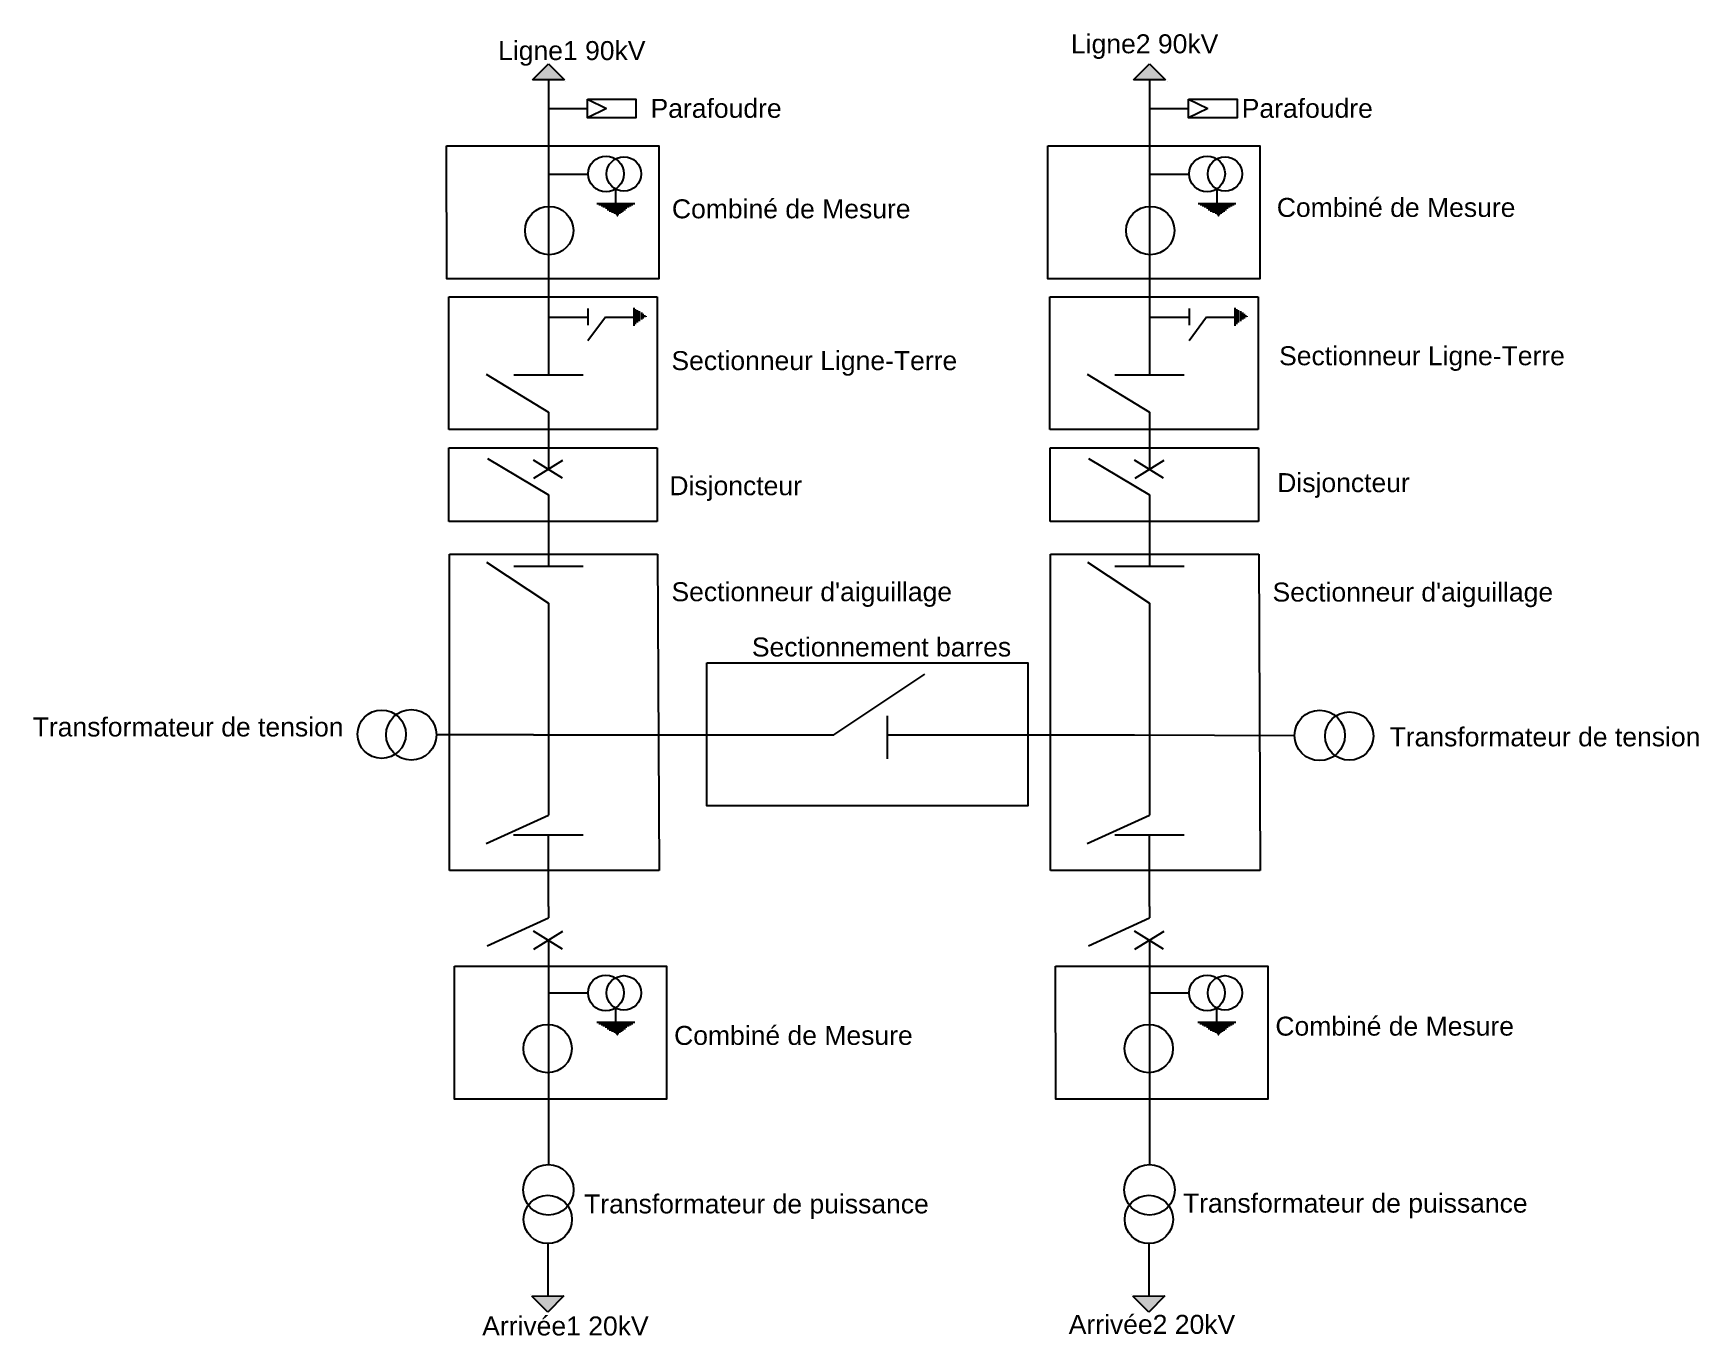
# Model space of a CAD drawing. Header units: inches. Extents: x -35.4 to 52.4, y -32.6 to 36.1.
import ezdxf

# ---------------------------------------------------------------- set-up
doc = ezdxf.new("R2010")
doc.units = ezdxf.units.IN
doc.header["$MEASUREMENT"] = 0
for name, color, linetype in [('Barre', 254, 'Continuous'), ('Disjoncteur', 90, 'Continuous'), ('Ligne', 253, 'Continuous'), ('Sectionneur', 150, 'Continuous'), ('Transformateur', 6, 'Continuous')]:
    doc.layers.add(name, color=color, linetype=linetype)
doc.styles.get("Standard").update_dxf_attribs({"font": 'arial.ttf'})

# ---------------------------------------------------------------- blocks, each defined once
blk = doc.blocks.new('Transfo_V')
at = {"layer": 'Transformateur'}
for centre, radius in [((-2.888, 0.032), 1.274), ((-1.329, 0), 1.329)]:
    blk.add_circle(centre, radius, dxfattribs=at)
blk = doc.blocks.new('Arrivée')
at = {"layer": 'Barre'}
h = blk.add_hatch(color=256, dxfattribs=at)
h.dxf.hatch_style = 1
h.paths.add_polyline_path([(-0.847, -0.004), (0.847, 0.004), (0.005, 0.847)])
for p, q in [((-0.847, -0.004), (0.005, 0.847)), ((0.847, 0.004), (-0.847, -0.004)), ((0.005, 0.847), (0.847, 0.004)), ((0.926, -0.076), (0.926, -0.076))]:
    blk.add_line(p, q, dxfattribs=at)
blk = doc.blocks.new('*U8')
at = {"layer": 'Sectionneur'}
for p, q in [((0, 0.492), (1.008, -0.001)), ((1.008, -0.001), (0, -0.492))]:
    blk.add_line(p, q, dxfattribs=at)
blk.add_lwpolyline([(0, 0.492), (2.557, 0.492), (2.557, -0.492), (0, -0.492)], close=True, dxfattribs=at)
blk = doc.blocks.new('Transfo')
at = {"layer": 'Barre'}
for p, q in [((1.447, -0.796), (1.447, -1.551)), ((0.462, -1.551), (2.458, -1.551)), ((0.567, -1.609), (2.362, -1.609)), ((0.685, -1.662), (2.264, -1.662)), ((0.778, -1.725), (2.161, -1.725)), ((0.91, -1.789), (2.048, -1.789)), ((1.004, -1.872), (1.969, -1.872)), ((1.111, -1.941), (1.871, -1.941)), ((1.234, -1.999), (1.793, -1.999)), ((1.361, -2.053), (1.71, -2.053)), ((1.455, -2.112), (1.626, -2.112)), ((1.49, -2.147), (1.599, -2.147)), ((1.515, -2.168), (1.572, -2.168)), ((1.534, -2.185), (1.561, -2.185))]:
    blk.add_line(p, q, dxfattribs=at)
at = {"layer": 'Transformateur'}
for centre, radius in [((0.943, 0), 0.943), ((1.885, 0), 0.909)]:
    blk.add_circle(centre, radius, dxfattribs=at)
blk = doc.blocks.new('Disjoncteur')
at = {"layer": 'Disjoncteur'}
for p, q in [((-0.807, 0.506), (0.722, -0.453)), ((0.748, 0.47), (-0.782, -0.491))]:
    blk.add_line(p, q, dxfattribs=at)
blk = doc.blocks.new('Sectionneur_T')
at = {"layer": 'Sectionneur'}
for p, q in [((0, 0.47), (0, -0.409)), ((0.927, 0.006), (0, -1.243)), ((0.927, 0.006), (2.415, 0.006)), ((2.415, 0.497), (2.415, -0.441)), ((2.497, 0.436), (2.497, -0.365)), ((2.594, 0.38), (2.594, -0.268)), ((2.707, 0.319), (2.707, -0.207)), ((2.819, 0.252), (2.819, -0.115)), ((2.901, 0.191), (2.901, -0.054)), ((2.977, 0.115), (2.977, 0.002)), ((3.049, 0.053), (3.049, 0.028))]:
    blk.add_line(p, q, dxfattribs=at)
blk = doc.blocks.new('Sectionneur')
at = {"layer": 'Ligne'}
blk.add_line((0, 0), (0, -3.766), dxfattribs=at)
at = {"layer": 'Sectionneur'}
blk.add_line((-1.83, -3.766), (1.83, -3.766), dxfattribs=at)
blk = doc.blocks.new('*U52')
at = {"layer": 'Disjoncteur'}
for p, q in [((-5.246, -20.24), (5.733, -20.24)), ((-5.246, -24.125), (-5.246, -20.24)), ((-3.218, -20.814), (-0.005, -22.714)), ((5.733, -20.24), (5.733, -24.125)), ((5.733, -24.125), (-5.246, -24.125))]:
    blk.add_line(p, q, dxfattribs=at)
at = {"layer": 'Ligne'}
for p, q in [((-0.005, -0.847), (-0.005, -16.403)), ((-0.005, -2.352), (2.051, -2.352)), ((-0.005, -5.821), (2.087, -5.821)), ((-0.005, -13.363), (2.078, -13.363)), ((-0.005, -18.357), (-0.003, -21.375)), ((-0.008, -28.426), (-0.008, -39.606)), ((-0.008, -44.425), (-0.008, -45.015)), ((-0.008, -46.205), (-0.008, -51.75)), ((-0.008, -48.977), (2.083, -48.977)), ((-0.008, -51.75), (-0.008, -58.03)), ((-0.04, -62.192), (-0.04, -64.953))]:
    blk.add_line(p, q, dxfattribs=at)
at = {"layer": 'Sectionneur'}
for p, q in [((-5.256, -15.391), (-5.254, -12.281)), ((-5.254, -12.281), (5.724, -12.281)), ((5.724, -12.281), (5.723, -15.391)), ((-5.256, -19.276), (-5.256, -15.391)), ((5.723, -15.391), (5.723, -19.276)), ((-3.288, -16.356), (-0.005, -18.357)), ((-1.834, -16.403), (1.825, -16.403)), ((5.723, -19.276), (-5.256, -19.276)), ((-5.227, -25.856), (5.752, -25.856)), ((-5.227, -42.518), (-5.227, -25.856)), ((-3.277, -26.266), (-0.008, -28.426)), ((5.752, -25.856), (5.828, -42.518)), ((-3.287, -41.1), (-0.008, -39.606)), ((5.828, -42.518), (-5.227, -42.518)), ((-3.231, -46.504), (-0.008, -45.015))]:
    blk.add_line(p, q, dxfattribs=at)
at = {"layer": 'Transformateur'}
for points in [[(-5.369, -4.326), (5.813, -4.326), (5.813, -11.334), (-5.362, -11.334)], [(-4.96, -47.576), (6.222, -47.576), (6.222, -54.584), (-4.953, -54.584)]]:
    blk.add_lwpolyline(points, close=True, dxfattribs=at)
for centre in [(0.035, -8.788), (-0.046, -51.911)]:
    blk.add_circle(centre, 1.274, dxfattribs=at)
at = {"layer": 'Disjoncteur'}
blk.add_blockref('Disjoncteur', (-0.003, -21.375), dxfattribs=at)
at = {"layer": 'Ligne'}
for name, p in [('Sectionneur_T', (2.078, -13.363)), ('Disjoncteur', (-0.008, -46.205)), ('Transfo', (2.083, -48.977))]:
    blk.add_blockref(name, p, dxfattribs=at)
for name, p, rotation in [('Sectionneur', (-0.008, -44.425), 180), ('Transfo_V', (-0.008, -58.03), 90), ('Arrivée', (-0.04, -64.953), 180)]:
    blk.add_blockref(name, p, dxfattribs=dict(at, rotation=rotation))
at = {"layer": 'Sectionneur'}
blk.add_blockref('Sectionneur', (-0.005, -22.714), dxfattribs=at)
at = {"layer": 'Transformateur'}
for name, p in [('Arrivée', (-0.005, -0.847)), ('*U8', (2.051, -2.352)), ('Transfo', (2.087, -5.804))]:
    blk.add_blockref(name, p, dxfattribs=at)

msp = doc.modelspace()

# ---------------------------------------------------------------- linework, layer by layer
at = {"layer": 'Barre'}
for p, q in [((-9.006, -0.886), (-14.114, -0.886)), ((-9.006, -0.886), (6.835, -0.886)), ((9.631, -0.886), (22.676, -0.886)), ((22.676, -0.886), (31.106, -0.918))]:
    msp.add_line(p, q, dxfattribs=at)
at = {"layer": 'Sectionneur'}
for p, q in [((6.835, -0.886), (11.629, 2.307)), ((9.631, 0.112), (9.631, -2.151))]:
    msp.add_line(p, q, dxfattribs=at)
msp.add_lwpolyline([(0.138, 2.912), (17.055, 2.912), (17.055, -4.636), (0.138, -4.636)], close=True, dxfattribs=at)

# ---------------------------------------------------------------- block references
at = {"rotation": 180}
msp.add_blockref('Transfo_V', (31.106, -0.918), dxfattribs=at)
at = {"layer": 'Ligne'}
for p in [(-8.21, 34.486), (23.472, 34.486)]:
    msp.add_blockref('*U52', p, dxfattribs=at)
at = {"layer": 'Sectionneur'}
msp.add_blockref('Transfo_V', (-14.114, -0.886), dxfattribs=at)

# ---------------------------------------------------------------- texts
at = {"layer": 'Disjoncteur', "char_height": 1, "attachment_point": 1}
for insert in [(-1.84, 12.746), (30.197, 12.908)]:
    msp.add_mtext_dynamic_manual_height_columns('Disjoncteur', width=15.86054, gutter_width=1, heights=[0], dxfattribs=dict(at, insert=insert))
at = {"layer": 'Ligne', "char_height": 1, "attachment_point": 1}
for s, insert in [('Ligne2 90kV', (19.325, 36.042)), ('Ligne1 90kV', (-10.866, 35.685)), ('Arrivée1 20kV', (-11.706, -31.548)), ('Arrivée2 20kV', (19.208, -31.464))]:
    msp.add_mtext_dynamic_manual_height_columns(s, width=13.2639, gutter_width=1, heights=[0], dxfattribs=dict(at, insert=insert))
at = {"layer": 'Sectionneur', "char_height": 1, "attachment_point": 1}
for s, width, insert in [('Parafoudre', 13.2639, (-2.833, 32.641)), ('Parafoudre', 13.2639, (28.325, 32.641)), ('Sectionneur Ligne-Terre', 15.86054, (-1.732, 19.341)), ('Sectionneur Ligne-Terre', 15.86054, (30.295, 19.596)), ("Sectionneur d'aiguillage", 15.86054, (-1.73, 7.157)), ("Sectionneur d'aiguillage", 15.86054, (29.948, 7.139)), ('Sectionnement barres', 15.86054, (2.507, 4.244))]:
    msp.add_mtext_dynamic_manual_height_columns(s, width=width, gutter_width=1, heights=[0], dxfattribs=dict(at, insert=insert))
at = {"layer": 'Transformateur', "char_height": 1, "attachment_point": 1}
for s, width, insert in [('Combiné de Mesure', 13.2639, (-1.706, 27.343)), ('Combiné de Mesure', 13.2639, (30.173, 27.417)), ('Transformateur de tension', 19.24821, (-35.396, 0.028)), ('Transformateur de tension', 19.24821, (36.118, -0.493)), ('Combiné de Mesure', 13.2639, (30.098, -15.743)), ('Combiné de Mesure', 13.2639, (-1.592, -16.232)), ('Transformateur de puissance', 18.41899, (-6.336, -25.114)), ('Transformateur de puissance', 18.41899, (25.226, -25.074))]:
    msp.add_mtext_dynamic_manual_height_columns(s, width=width, gutter_width=1, heights=[0], dxfattribs=dict(at, insert=insert))

doc.saveas('drawing.dxf')
